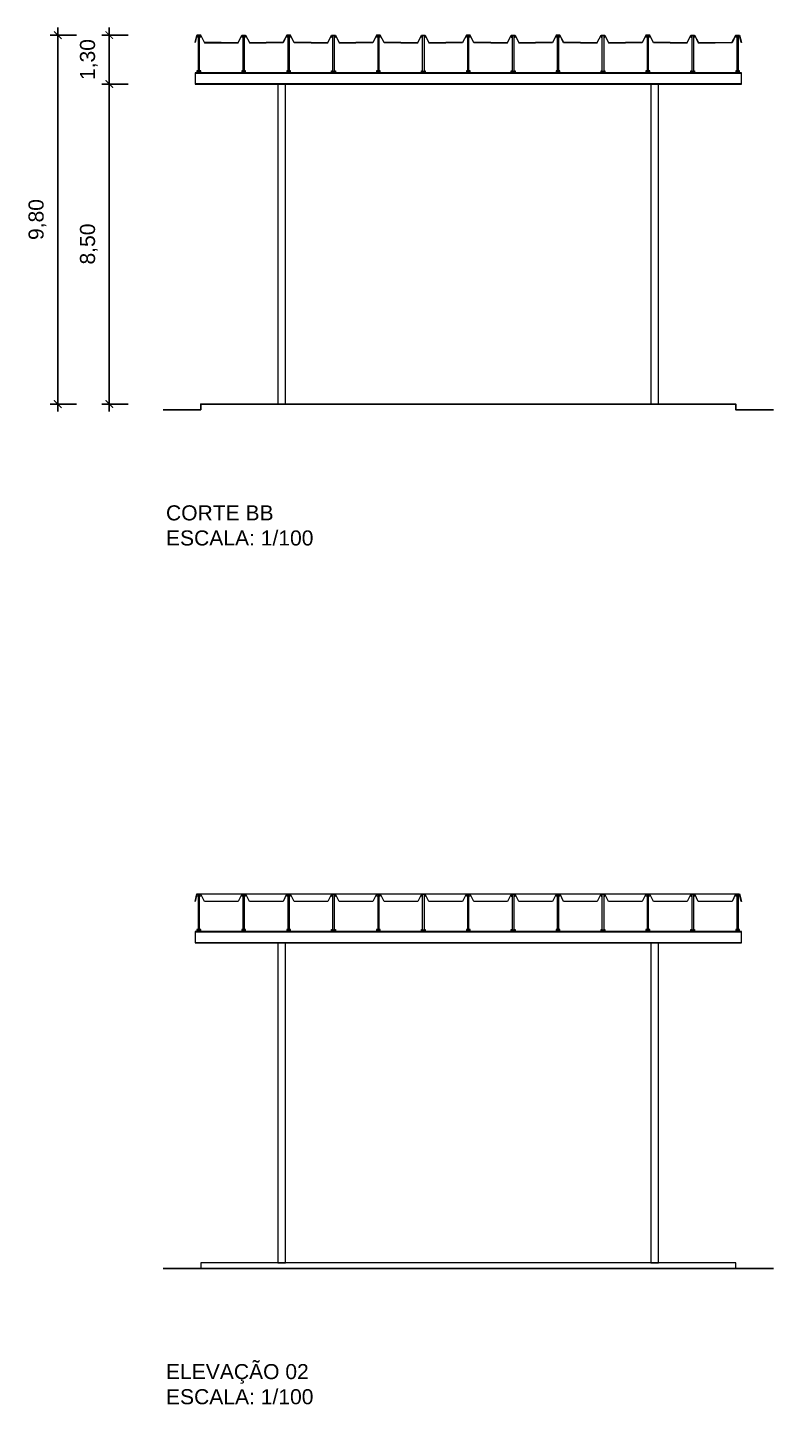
# Model space of a CAD drawing. Header units: inches. Extents: x 1286 to 7442, y -84 to 3420.
# Drawn here: x 2179.65 to 2199.44, y 57.92 to 94.5 of the extents above; entities that cross this region are included whole.
import ezdxf

# ---------------------------------------------------------------- set-up
doc = ezdxf.new("R2010")
doc.units = ezdxf.units.IN
doc.header["$LTSCALE"] = 3
doc.header["$MEASUREMENT"] = 0
doc.layers.add('ARQ_AÇO', color=4, linetype='Continuous', lineweight=5)
doc.layers.add('ARQ_VISTA', color=2, linetype='Continuous', lineweight=5)
doc.layers.add('ARQ_INDICAÇÃO', color=133, linetype='Continuous')
doc.layers.add('ARQ_TEXTO', color=133, linetype='Continuous')
doc.styles.add('1 - 200', font='arial.ttf', dxfattribs={"height": 0.4})
doc.dimstyles.new('1 - 200', dxfattribs={"dimtxt": 0.4, "dimasz": 0.2, "dimexe": 0.2, "dimexo": 0.2, "dimgap": 0.3, "dimtad": 1, "dimzin": 4, "dimtxsty": '1 - 200', "dimblk": 'ARCHTICK', "dimcen": 0.1, "dimdle": 0.2, "dimclrd": 256, "dimclre": 256, "dimclrt": 256, "dimazin": 0, "dimtfac": 1, "dimtix": 1, "dimtofl": 0, "dimtmove": 2, "dimatfit": 3, "dimldrblk": 'OPEN90', "dimfxl": 0.5, "dimfxlon": 1, "dimtolj": 1, "dimtzin": 0, "dimlwd": -1, "dimlwe": -1, "dimarcsym": 0})

# ---------------------------------------------------------------- blocks, each defined once
blk = doc.blocks.new('_ArchTick')
at = {"color": 0, "linetype": 'ByBlock', "const_width": 0.15}
blk.add_lwpolyline([(-0.5, -0.5), (0.5, 0.5)], dxfattribs=at)
blk = doc.blocks.new('*D120')
at = {"layer": 'ARQ_INDICAÇÃO', "transparency": 16777216}
for p, q in [((2182.316, 92.995), (2181.616, 92.995)), ((2181.816, 84.295), (2181.816, 93.195)), ((2182.316, 84.495), (2181.616, 84.495))]:
    blk.add_line(p, q, dxfattribs=at)
at = {"layer": 'Defpoints', "color": 0, "transparency": 16777216}
for p in [(2181.816, 92.995), (2187.543, 92.995), (2187.518, 84.495)]:
    blk.add_point(p, dxfattribs=at)
at = {"layer": 'ARQ_INDICAÇÃO', "transparency": 16777216, "xscale": 0.2, "yscale": 0.2, "zscale": 0.2}
for p, rotation in [((2181.816, 92.995), 90), ((2181.816, 84.495), 270)]:
    blk.add_blockref('_ArchTick', p, dxfattribs=dict(at, rotation=rotation))
at = {"layer": 'ARQ_INDICAÇÃO', "transparency": 16777216, "insert": (2181.276, 88.745), "char_height": 0.4, "attachment_point": 5, "rotation": 90, "style": '1 - 200'}
blk.add_mtext('\\A1;8,50', dxfattribs=at)
blk = doc.blocks.new('_Open90')
at = {"color": 0, "linetype": 'ByBlock', "lineweight": -2}
for p, q in [((0, 0), (-1, 0)), ((-0.5, 0.5), (0, 0)), ((0, 0), (-0.5, -0.5))]:
    blk.add_line(p, q, dxfattribs=at)
blk = doc.blocks.new('*D118')
at = {"layer": 'ARQ_INDICAÇÃO', "transparency": 16777216}
for p, q in [((2181.816, 92.795), (2181.816, 94.495)), ((2182.316, 94.295), (2181.616, 94.295)), ((2182.316, 92.995), (2181.616, 92.995))]:
    blk.add_line(p, q, dxfattribs=at)
at = {"layer": 'Defpoints', "color": 0, "transparency": 16777216}
for p in [(2181.816, 94.295), (2187.543, 94.295), (2187.543, 92.995)]:
    blk.add_point(p, dxfattribs=at)
at = {"layer": 'ARQ_INDICAÇÃO', "transparency": 16777216, "xscale": 0.2, "yscale": 0.2, "zscale": 0.2}
for p, rotation in [((2181.816, 94.295), 90), ((2181.816, 92.995), 270)]:
    blk.add_blockref('_ArchTick', p, dxfattribs=dict(at, rotation=rotation))
at = {"layer": 'ARQ_INDICAÇÃO', "transparency": 16777216, "insert": (2181.276, 93.645), "char_height": 0.4, "attachment_point": 5, "rotation": 90, "style": '1 - 200'}
blk.add_mtext('\\A1;1,30', dxfattribs=at)
blk = doc.blocks.new('*D119')
at = {"layer": 'ARQ_INDICAÇÃO', "transparency": 16777216}
for p, q in [((2180.451, 94.495), (2180.451, 84.295)), ((2180.951, 94.295), (2180.251, 94.295)), ((2180.951, 84.495), (2180.251, 84.495))]:
    blk.add_line(p, q, dxfattribs=at)
at = {"layer": 'Defpoints', "color": 0, "transparency": 16777216}
for p in [(2184.143, 94.295), (2180.451, 84.495), (2184.243, 84.495)]:
    blk.add_point(p, dxfattribs=at)
at = {"layer": 'ARQ_INDICAÇÃO', "transparency": 16777216, "xscale": 0.2, "yscale": 0.2, "zscale": 0.2}
for p, rotation in [((2180.451, 94.295), 90), ((2180.451, 84.495), 270)]:
    blk.add_blockref('_ArchTick', p, dxfattribs=dict(at, rotation=rotation))
at = {"layer": 'ARQ_INDICAÇÃO', "transparency": 16777216, "insert": (2179.911, 89.395), "char_height": 0.4, "attachment_point": 5, "rotation": 90, "style": '1 - 200'}
blk.add_mtext('\\A1;9,80', dxfattribs=at)

msp = doc.modelspace()

# ---------------------------------------------------------------- linework, layer by layer
at = {"color": 6}
for points in [[(2183.243, 84.345), (2184.243, 84.345), (2184.243, 84.495), (2198.443, 84.495), (2198.443, 84.345), (2199.443, 84.345)], [(2199.443, 61.535), (2183.243, 61.535)]]:
    msp.add_lwpolyline(points, dxfattribs=at)
at = {"layer": 'ARQ_AÇO'}
for points in [[(2184.243, 94.295), (2184.143, 94.295), (2184.093, 94.095), (2184.095, 94.095), (2184.143, 94.285), (2184.246, 94.285), (2184.342, 94.093), (2184.789, 94.093)], [(2184.789, 94.095), (2184.343, 94.095), (2184.243, 94.295), (2184.243, 94.295)], [(2184.789, 94.095), (2185.235, 94.095), (2185.335, 94.295), (2185.435, 94.295), (2185.535, 94.095), (2185.981, 94.095)], [(2184.789, 94.093), (2185.236, 94.093), (2185.332, 94.285), (2185.438, 94.285), (2185.534, 94.093), (2185.981, 94.093)], [(2187.172, 94.095), (2186.727, 94.095), (2186.627, 94.295), (2186.527, 94.295), (2186.427, 94.095), (2185.981, 94.095)], [(2187.172, 94.093), (2186.725, 94.093), (2186.629, 94.285), (2186.524, 94.285), (2186.428, 94.093), (2185.981, 94.093)], [(2187.172, 94.095), (2187.618, 94.095), (2187.718, 94.295), (2187.818, 94.295), (2187.918, 94.095), (2188.364, 94.095)], [(2187.172, 94.093), (2187.619, 94.093), (2187.715, 94.285), (2187.821, 94.285), (2187.917, 94.093), (2188.364, 94.093)], [(2189.556, 94.095), (2189.11, 94.095), (2189.01, 94.295), (2188.91, 94.295), (2188.81, 94.095), (2188.364, 94.095)], [(2189.556, 94.093), (2189.109, 94.093), (2189.013, 94.285), (2188.907, 94.285), (2188.811, 94.093), (2188.364, 94.093)], [(2189.556, 94.095), (2190.002, 94.095), (2190.102, 94.295), (2190.202, 94.295), (2190.302, 94.095), (2190.747, 94.095)], [(2189.556, 94.093), (2190.003, 94.093), (2190.099, 94.285), (2190.204, 94.285), (2190.3, 94.093), (2190.747, 94.093)], [(2191.939, 94.095), (2191.493, 94.095), (2191.393, 94.295), (2191.293, 94.295), (2191.193, 94.095), (2190.747, 94.095)], [(2191.939, 94.093), (2191.492, 94.093), (2191.396, 94.285), (2191.29, 94.285), (2191.194, 94.093), (2190.747, 94.093)], [(2191.939, 94.095), (2192.385, 94.095), (2192.485, 94.295), (2192.585, 94.295), (2192.685, 94.095), (2193.131, 94.095)], [(2191.939, 94.093), (2192.386, 94.093), (2192.482, 94.285), (2192.588, 94.285), (2192.684, 94.093), (2193.131, 94.093)], [(2194.322, 94.095), (2193.877, 94.095), (2193.777, 94.295), (2193.677, 94.295), (2193.577, 94.095), (2193.131, 94.095)], [(2194.322, 94.093), (2193.875, 94.093), (2193.779, 94.285), (2193.674, 94.285), (2193.578, 94.093), (2193.131, 94.093)], [(2194.322, 94.095), (2194.768, 94.095), (2194.868, 94.295), (2194.968, 94.295), (2195.068, 94.095), (2195.514, 94.095)], [(2194.322, 94.093), (2194.769, 94.093), (2194.865, 94.285), (2194.971, 94.285), (2195.067, 94.093), (2195.514, 94.093)], [(2196.706, 94.095), (2196.26, 94.095), (2196.16, 94.295), (2196.06, 94.295), (2195.96, 94.095), (2195.514, 94.095)], [(2196.706, 94.093), (2196.259, 94.093), (2196.163, 94.285), (2196.057, 94.285), (2195.961, 94.093), (2195.514, 94.093)], [(2196.706, 94.095), (2197.152, 94.095), (2197.252, 94.295), (2197.352, 94.295), (2197.452, 94.095), (2197.897, 94.095)], [(2196.706, 94.093), (2197.153, 94.093), (2197.249, 94.285), (2197.354, 94.285), (2197.45, 94.093), (2197.897, 94.093)], [(2197.897, 94.095), (2198.343, 94.095), (2198.443, 94.295), (2198.443, 94.295)], [(2198.443, 94.295), (2198.543, 94.295), (2198.593, 94.095), (2198.591, 94.095), (2198.544, 94.285), (2198.44, 94.285), (2198.344, 94.093), (2197.897, 94.093)]]:
    msp.add_lwpolyline(points, dxfattribs=at)
for points in [[(2184.143, 94.285), (2184.173, 94.285), (2184.173, 94.235), (2184.143, 94.235)], [(2184.213, 94.285), (2184.243, 94.285), (2184.243, 94.235), (2184.213, 94.235)], [(2185.335, 94.285), (2185.365, 94.285), (2185.365, 94.235), (2185.335, 94.235)], [(2185.405, 94.285), (2185.435, 94.285), (2185.435, 94.235), (2185.405, 94.235)], [(2186.527, 94.285), (2186.557, 94.285), (2186.557, 94.235), (2186.527, 94.235)], [(2186.597, 94.285), (2186.627, 94.285), (2186.627, 94.235), (2186.597, 94.235)], [(2187.748, 94.285), (2187.718, 94.285), (2187.718, 94.235), (2187.748, 94.235)], [(2187.818, 94.285), (2187.788, 94.285), (2187.788, 94.235), (2187.818, 94.235)], [(2188.91, 94.285), (2188.94, 94.285), (2188.94, 94.235), (2188.91, 94.235)], [(2188.98, 94.285), (2189.01, 94.285), (2189.01, 94.235), (2188.98, 94.235)], [(2190.132, 94.285), (2190.102, 94.285), (2190.102, 94.235), (2190.132, 94.235)], [(2190.202, 94.285), (2190.172, 94.285), (2190.172, 94.235), (2190.202, 94.235)], [(2191.293, 94.285), (2191.323, 94.285), (2191.323, 94.235), (2191.293, 94.235)], [(2191.363, 94.285), (2191.393, 94.285), (2191.393, 94.235), (2191.363, 94.235)], [(2192.515, 94.285), (2192.485, 94.285), (2192.485, 94.235), (2192.515, 94.235)], [(2192.585, 94.285), (2192.555, 94.285), (2192.555, 94.235), (2192.585, 94.235)], [(2193.677, 94.285), (2193.707, 94.285), (2193.707, 94.235), (2193.677, 94.235)], [(2193.747, 94.285), (2193.777, 94.285), (2193.777, 94.235), (2193.747, 94.235)], [(2194.898, 94.285), (2194.868, 94.285), (2194.868, 94.235), (2194.898, 94.235)], [(2194.968, 94.285), (2194.938, 94.285), (2194.938, 94.235), (2194.968, 94.235)], [(2196.06, 94.285), (2196.09, 94.285), (2196.09, 94.235), (2196.06, 94.235)], [(2196.13, 94.285), (2196.16, 94.285), (2196.16, 94.235), (2196.13, 94.235)], [(2197.282, 94.285), (2197.252, 94.285), (2197.252, 94.235), (2197.282, 94.235)], [(2197.352, 94.285), (2197.322, 94.285), (2197.322, 94.235), (2197.352, 94.235)], [(2198.443, 94.285), (2198.473, 94.285), (2198.473, 94.235), (2198.443, 94.235)], [(2198.513, 94.285), (2198.543, 94.285), (2198.543, 94.235), (2198.513, 94.235)], [(2184.143, 93.295), (2184.173, 93.295), (2184.173, 93.345), (2184.143, 93.345)], [(2184.213, 93.295), (2184.243, 93.295), (2184.243, 93.345), (2184.213, 93.345)], [(2185.335, 93.295), (2185.365, 93.295), (2185.365, 93.345), (2185.335, 93.345)], [(2185.405, 93.295), (2185.435, 93.295), (2185.435, 93.345), (2185.405, 93.345)], [(2186.527, 93.295), (2186.557, 93.295), (2186.557, 93.345), (2186.527, 93.345)], [(2186.597, 93.295), (2186.627, 93.295), (2186.627, 93.345), (2186.597, 93.345)], [(2187.748, 93.295), (2187.718, 93.295), (2187.718, 93.345), (2187.748, 93.345)], [(2187.818, 93.295), (2187.788, 93.295), (2187.788, 93.345), (2187.818, 93.345)], [(2188.91, 93.295), (2188.94, 93.295), (2188.94, 93.345), (2188.91, 93.345)], [(2188.98, 93.295), (2189.01, 93.295), (2189.01, 93.345), (2188.98, 93.345)], [(2190.132, 93.295), (2190.102, 93.295), (2190.102, 93.345), (2190.132, 93.345)], [(2190.202, 93.295), (2190.172, 93.295), (2190.172, 93.345), (2190.202, 93.345)], [(2191.293, 93.295), (2191.323, 93.295), (2191.323, 93.345), (2191.293, 93.345)], [(2191.363, 93.295), (2191.393, 93.295), (2191.393, 93.345), (2191.363, 93.345)], [(2192.515, 93.295), (2192.485, 93.295), (2192.485, 93.345), (2192.515, 93.345)], [(2192.585, 93.295), (2192.555, 93.295), (2192.555, 93.345), (2192.585, 93.345)], [(2193.677, 93.295), (2193.707, 93.295), (2193.707, 93.345), (2193.677, 93.345)], [(2193.747, 93.295), (2193.777, 93.295), (2193.777, 93.345), (2193.747, 93.345)], [(2194.898, 93.295), (2194.868, 93.295), (2194.868, 93.345), (2194.898, 93.345)], [(2194.968, 93.295), (2194.938, 93.295), (2194.938, 93.345), (2194.968, 93.345)], [(2196.06, 93.295), (2196.09, 93.295), (2196.09, 93.345), (2196.06, 93.345)], [(2196.13, 93.295), (2196.16, 93.295), (2196.16, 93.345), (2196.13, 93.345)], [(2197.282, 93.295), (2197.252, 93.295), (2197.252, 93.345), (2197.282, 93.345)], [(2197.352, 93.295), (2197.322, 93.295), (2197.322, 93.345), (2197.352, 93.345)], [(2198.443, 93.295), (2198.473, 93.295), (2198.473, 93.345), (2198.443, 93.345)], [(2198.513, 93.295), (2198.543, 93.295), (2198.543, 93.345), (2198.513, 93.345)]]:
    msp.add_lwpolyline(points, close=True, dxfattribs=at)
at = {"layer": 'ARQ_VISTA', "color": 7}
for p, q in [((2184.093, 93.295), (2198.593, 93.295)), ((2184.093, 93.285), (2198.593, 93.285)), ((2184.093, 93.005), (2198.593, 93.005)), ((2184.093, 92.995), (2198.593, 92.995)), ((2184.093, 70.485), (2198.593, 70.485)), ((2184.093, 70.475), (2198.593, 70.475)), ((2184.093, 70.195), (2198.593, 70.195)), ((2184.093, 70.185), (2198.593, 70.185))]:
    msp.add_line(p, q, dxfattribs=at)
at = {"layer": 'ARQ_VISTA', "color": 2}
for points in [[(2184.173, 93.295), (2184.213, 93.295), (2184.213, 94.285), (2184.173, 94.285)], [(2185.365, 93.295), (2185.405, 93.295), (2185.405, 94.285), (2185.365, 94.285)], [(2186.557, 93.295), (2186.597, 93.295), (2186.597, 94.285), (2186.557, 94.285)], [(2187.788, 93.295), (2187.748, 93.295), (2187.748, 94.285), (2187.788, 94.285)], [(2188.94, 93.295), (2188.98, 93.295), (2188.98, 94.285), (2188.94, 94.285)], [(2190.172, 93.295), (2190.132, 93.295), (2190.132, 94.285), (2190.172, 94.285)], [(2191.323, 93.295), (2191.363, 93.295), (2191.363, 94.285), (2191.323, 94.285)], [(2192.555, 93.295), (2192.515, 93.295), (2192.515, 94.285), (2192.555, 94.285)], [(2193.707, 93.295), (2193.747, 93.295), (2193.747, 94.285), (2193.707, 94.285)], [(2194.938, 93.295), (2194.898, 93.295), (2194.898, 94.285), (2194.938, 94.285)], [(2196.09, 93.295), (2196.13, 93.295), (2196.13, 94.285), (2196.09, 94.285)], [(2197.322, 93.295), (2197.282, 93.295), (2197.282, 94.285), (2197.322, 94.285)], [(2198.473, 93.295), (2198.513, 93.295), (2198.513, 94.285), (2198.473, 94.285)], [(2185.534, 71.283), (2185.438, 71.475), (2185.332, 71.475), (2185.236, 71.283), (2184.789, 71.283), (2184.342, 71.283), (2184.246, 71.475), (2184.143, 71.475), (2184.095, 71.284), (2184.093, 71.285), (2184.143, 71.485), (2198.543, 71.485), (2198.593, 71.285), (2198.591, 71.284), (2198.544, 71.475), (2198.44, 71.475), (2198.344, 71.283), (2197.897, 71.283), (2197.45, 71.283), (2197.354, 71.475), (2197.249, 71.475), (2197.153, 71.283), (2196.706, 71.283), (2196.259, 71.283), (2196.163, 71.475), (2196.057, 71.475), (2195.961, 71.283), (2195.514, 71.283), (2195.067, 71.283), (2194.971, 71.475), (2194.865, 71.475), (2194.769, 71.283), (2194.322, 71.283), (2193.875, 71.283), (2193.779, 71.475), (2193.674, 71.475), (2193.578, 71.283), (2193.131, 71.283), (2192.684, 71.283), (2192.588, 71.475), (2192.482, 71.475), (2192.386, 71.283), (2191.939, 71.283), (2191.492, 71.283), (2191.396, 71.475), (2191.29, 71.475), (2191.194, 71.283), (2190.747, 71.283), (2190.3, 71.283), (2190.204, 71.475), (2190.099, 71.475), (2190.003, 71.283), (2189.556, 71.283), (2189.109, 71.283), (2189.013, 71.475), (2188.907, 71.475), (2188.811, 71.283), (2188.364, 71.283), (2187.917, 71.283), (2187.821, 71.475), (2187.715, 71.475), (2187.619, 71.283), (2187.172, 71.283), (2186.725, 71.283), (2186.629, 71.475), (2186.524, 71.475), (2186.428, 71.283), (2185.981, 71.283)], [(2184.143, 71.475), (2184.173, 71.475), (2184.173, 71.425), (2184.143, 71.425)], [(2184.173, 70.485), (2184.213, 70.485), (2184.213, 71.475), (2184.173, 71.475)], [(2184.213, 71.475), (2184.243, 71.475), (2184.243, 71.425), (2184.213, 71.425)], [(2185.335, 71.475), (2185.365, 71.475), (2185.365, 71.425), (2185.335, 71.425)], [(2185.365, 70.485), (2185.405, 70.485), (2185.405, 71.475), (2185.365, 71.475)], [(2185.405, 71.475), (2185.435, 71.475), (2185.435, 71.425), (2185.405, 71.425)], [(2186.527, 71.475), (2186.557, 71.475), (2186.557, 71.425), (2186.527, 71.425)], [(2186.557, 70.485), (2186.597, 70.485), (2186.597, 71.475), (2186.557, 71.475)], [(2186.597, 71.475), (2186.627, 71.475), (2186.627, 71.425), (2186.597, 71.425)], [(2187.748, 71.475), (2187.718, 71.475), (2187.718, 71.425), (2187.748, 71.425)], [(2187.788, 70.485), (2187.748, 70.485), (2187.748, 71.475), (2187.788, 71.475)], [(2187.818, 71.475), (2187.788, 71.475), (2187.788, 71.425), (2187.818, 71.425)], [(2188.91, 71.475), (2188.94, 71.475), (2188.94, 71.425), (2188.91, 71.425)], [(2188.94, 70.485), (2188.98, 70.485), (2188.98, 71.475), (2188.94, 71.475)], [(2188.98, 71.475), (2189.01, 71.475), (2189.01, 71.425), (2188.98, 71.425)], [(2190.132, 71.475), (2190.102, 71.475), (2190.102, 71.425), (2190.132, 71.425)], [(2190.172, 70.485), (2190.132, 70.485), (2190.132, 71.475), (2190.172, 71.475)], [(2190.202, 71.475), (2190.172, 71.475), (2190.172, 71.425), (2190.202, 71.425)], [(2191.293, 71.475), (2191.323, 71.475), (2191.323, 71.425), (2191.293, 71.425)], [(2191.323, 70.485), (2191.363, 70.485), (2191.363, 71.475), (2191.323, 71.475)], [(2191.363, 71.475), (2191.393, 71.475), (2191.393, 71.425), (2191.363, 71.425)], [(2192.515, 71.475), (2192.485, 71.475), (2192.485, 71.425), (2192.515, 71.425)], [(2192.555, 70.485), (2192.515, 70.485), (2192.515, 71.475), (2192.555, 71.475)], [(2192.585, 71.475), (2192.555, 71.475), (2192.555, 71.425), (2192.585, 71.425)], [(2193.677, 71.475), (2193.707, 71.475), (2193.707, 71.425), (2193.677, 71.425)], [(2193.707, 70.485), (2193.747, 70.485), (2193.747, 71.475), (2193.707, 71.475)], [(2193.747, 71.475), (2193.777, 71.475), (2193.777, 71.425), (2193.747, 71.425)], [(2194.898, 71.475), (2194.868, 71.475), (2194.868, 71.425), (2194.898, 71.425)], [(2194.938, 70.485), (2194.898, 70.485), (2194.898, 71.475), (2194.938, 71.475)], [(2194.968, 71.475), (2194.938, 71.475), (2194.938, 71.425), (2194.968, 71.425)], [(2196.06, 71.475), (2196.09, 71.475), (2196.09, 71.425), (2196.06, 71.425)], [(2196.09, 70.485), (2196.13, 70.485), (2196.13, 71.475), (2196.09, 71.475)], [(2196.13, 71.475), (2196.16, 71.475), (2196.16, 71.425), (2196.13, 71.425)], [(2197.282, 71.475), (2197.252, 71.475), (2197.252, 71.425), (2197.282, 71.425)], [(2197.322, 70.485), (2197.282, 70.485), (2197.282, 71.475), (2197.322, 71.475)], [(2197.352, 71.475), (2197.322, 71.475), (2197.322, 71.425), (2197.352, 71.425)], [(2198.443, 71.475), (2198.473, 71.475), (2198.473, 71.425), (2198.443, 71.425)], [(2198.473, 70.485), (2198.513, 70.485), (2198.513, 71.475), (2198.473, 71.475)], [(2198.513, 71.475), (2198.543, 71.475), (2198.543, 71.425), (2198.513, 71.425)], [(2184.143, 70.485), (2184.173, 70.485), (2184.173, 70.535), (2184.143, 70.535)], [(2184.213, 70.485), (2184.243, 70.485), (2184.243, 70.535), (2184.213, 70.535)], [(2185.335, 70.485), (2185.365, 70.485), (2185.365, 70.535), (2185.335, 70.535)], [(2185.405, 70.485), (2185.435, 70.485), (2185.435, 70.535), (2185.405, 70.535)], [(2186.527, 70.485), (2186.557, 70.485), (2186.557, 70.535), (2186.527, 70.535)], [(2186.597, 70.485), (2186.627, 70.485), (2186.627, 70.535), (2186.597, 70.535)], [(2187.748, 70.485), (2187.718, 70.485), (2187.718, 70.535), (2187.748, 70.535)], [(2187.818, 70.485), (2187.788, 70.485), (2187.788, 70.535), (2187.818, 70.535)], [(2188.91, 70.485), (2188.94, 70.485), (2188.94, 70.535), (2188.91, 70.535)], [(2188.98, 70.485), (2189.01, 70.485), (2189.01, 70.535), (2188.98, 70.535)], [(2190.132, 70.485), (2190.102, 70.485), (2190.102, 70.535), (2190.132, 70.535)], [(2190.202, 70.485), (2190.172, 70.485), (2190.172, 70.535), (2190.202, 70.535)], [(2191.293, 70.485), (2191.323, 70.485), (2191.323, 70.535), (2191.293, 70.535)], [(2191.363, 70.485), (2191.393, 70.485), (2191.393, 70.535), (2191.363, 70.535)], [(2192.515, 70.485), (2192.485, 70.485), (2192.485, 70.535), (2192.515, 70.535)], [(2192.585, 70.485), (2192.555, 70.485), (2192.555, 70.535), (2192.585, 70.535)], [(2193.677, 70.485), (2193.707, 70.485), (2193.707, 70.535), (2193.677, 70.535)], [(2193.747, 70.485), (2193.777, 70.485), (2193.777, 70.535), (2193.747, 70.535)], [(2194.898, 70.485), (2194.868, 70.485), (2194.868, 70.535), (2194.898, 70.535)], [(2194.968, 70.485), (2194.938, 70.485), (2194.938, 70.535), (2194.968, 70.535)], [(2196.06, 70.485), (2196.09, 70.485), (2196.09, 70.535), (2196.06, 70.535)], [(2196.13, 70.485), (2196.16, 70.485), (2196.16, 70.535), (2196.13, 70.535)], [(2197.282, 70.485), (2197.252, 70.485), (2197.252, 70.535), (2197.282, 70.535)], [(2197.352, 70.485), (2197.322, 70.485), (2197.322, 70.535), (2197.352, 70.535)], [(2198.443, 70.485), (2198.473, 70.485), (2198.473, 70.535), (2198.443, 70.535)], [(2198.513, 70.485), (2198.543, 70.485), (2198.543, 70.535), (2198.513, 70.535)]]:
    msp.add_lwpolyline(points, close=True, dxfattribs=at)
at = {"layer": 'ARQ_VISTA', "color": 7}
for points in [[(2198.593, 93.295), (2184.093, 93.295), (2184.093, 92.995), (2198.593, 92.995)], [(2186.493, 92.995), (2186.293, 92.995), (2186.293, 84.495), (2186.493, 84.495)], [(2196.393, 92.995), (2196.193, 92.995), (2196.193, 84.495), (2196.393, 84.495)], [(2198.593, 70.485), (2184.093, 70.485), (2184.093, 70.185), (2198.593, 70.185)], [(2186.493, 70.185), (2186.293, 70.185), (2186.293, 61.685), (2186.493, 61.685)], [(2196.393, 70.185), (2196.193, 70.185), (2196.193, 61.685), (2196.393, 61.685)]]:
    msp.add_lwpolyline(points, close=True, dxfattribs=at)
at = {"layer": 'ARQ_VISTA', "color": 3}
msp.add_lwpolyline([(2198.443, 61.685), (2184.243, 61.685), (2184.243, 61.535), (2198.443, 61.535)], close=True, dxfattribs=at)

# ---------------------------------------------------------------- texts
at = {"layer": 'ARQ_TEXTO', "char_height": 0.4, "attachment_point": 1, "style": '1 - 200'}
for s, width, insert in [('CORTE BB\\PESCALA: 1/100', 3.97999, (2183.322, 81.804)), ('ELEVAÇÃO 02\\PESCALA: 1/100', 6.22474, (2183.322, 58.994))]:
    msp.add_mtext_dynamic_manual_height_columns(s, width=width, gutter_width=10, heights=[0], dxfattribs=dict(at, insert=insert))

# ---------------------------------------------------------------- dimensions: what is measured, and where the dimension line sits
at = {"layer": 'ARQ_INDICAÇÃO'}
for base, p1, p2, picture, middle in [((2180.451, 84.495), (2184.143, 94.295), (2184.243, 84.495), '*D119', (2179.911, 89.395)), ((2181.816, 92.995), (2187.518, 84.495), (2187.543, 92.995), '*D120', (2181.276, 88.745))]:
    dim = msp.add_linear_dim(base=base, p1=p1, p2=p2, angle=90, dimstyle='1 - 200', dxfattribs=at)
    dim.commit()
    dim.dimension.update_dxf_attribs({"geometry": picture, "text_midpoint": middle})
dim = msp.add_linear_dim(base=(2181.816, 94.295), p1=(2187.543, 92.995), p2=(2187.543, 94.295), angle=90, dimstyle='1 - 200', dxfattribs=at)
dim.commit()
dim.dimension.update_dxf_attribs({"geometry": '*D118', "text_midpoint": (2181.276, 93.645), "dimtype": 160})

doc.saveas('drawing.dxf')
